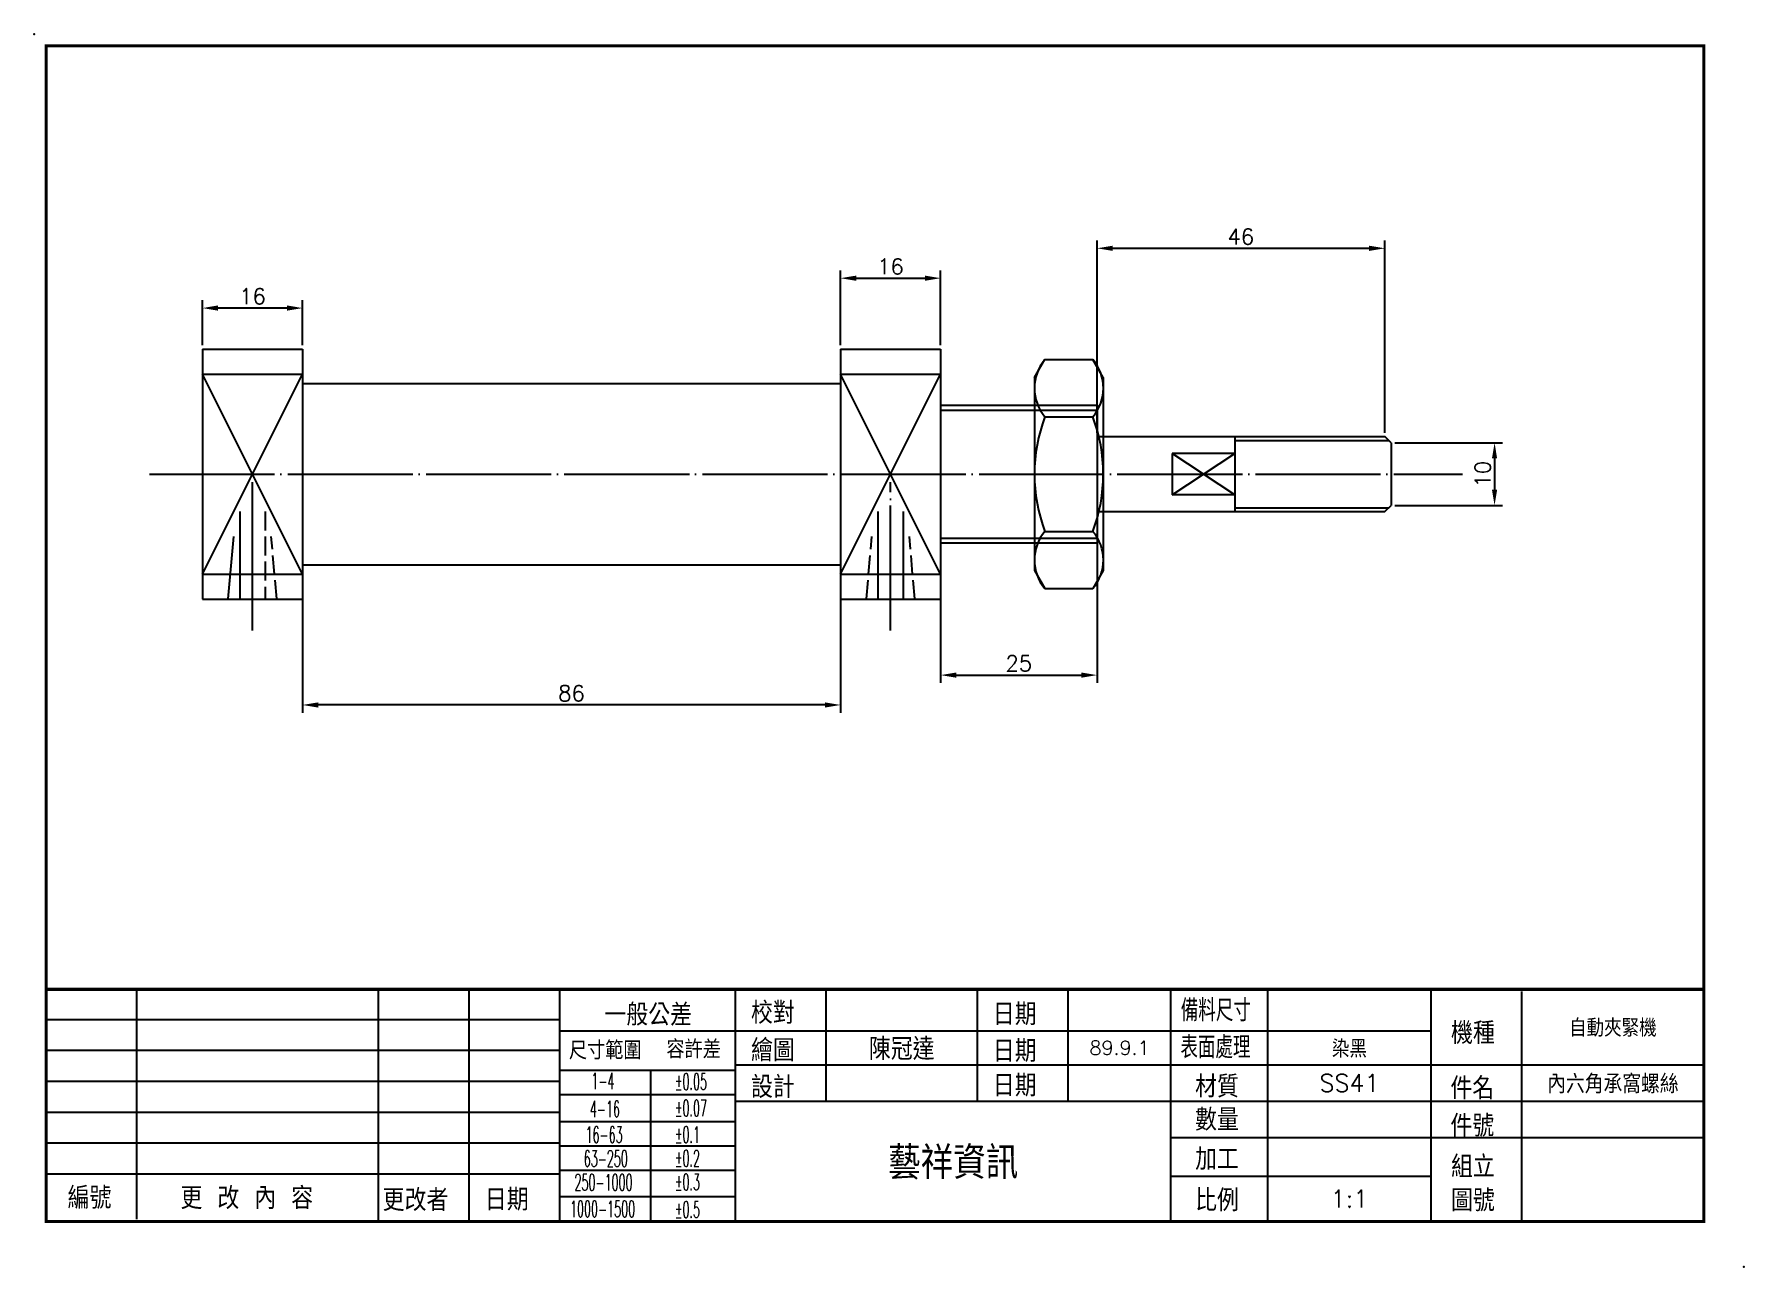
# Model space of a CAD drawing. Extents: x -207 to 66, y 876 to 1074.
import ezdxf
from ezdxf.enums import TextEntityAlignment as Align

# ---------------------------------------------------------------- set-up
doc = ezdxf.new("R2010")
doc.units = 0
doc.header["$MEASUREMENT"] = 0
doc.linetypes.add('CENTER', pattern=[22, 20, -1, 0, -1])
doc.linetypes.add('DASHED', pattern=[4, 3, -1])
doc.layers.get('0').update_dxf_attribs({"linetype": 'CONTINUOUS'})
doc.layers.get('DEFPOINTS').update_dxf_attribs({"linetype": 'CONTINUOUS'})
for name, color, linetype in [('BORDER', 7, 'CONTINUOUS'), ('DIM', 2, 'CONTINUOUS'), ('SHEET', 7, 'CONTINUOUS')]:
    doc.layers.add(name, color=color, linetype=linetype)
doc.styles.add('CHINA', font='romans.shx', dxfattribs={"bigfont": 'chineset.shx'})
doc.styles.add('ROMANS', font='romans', dxfattribs={"width": 0.5})
doc.styles.get("Standard").update_dxf_attribs({"font": 'txt.shx', "bigfont": 'chineset.shx'})
doc.dimstyles.get("Standard").update_dxf_attribs({"dimtxt": 0.18, "dimasz": 0.18, "dimexe": 0.18, "dimexo": 0.0625, "dimgap": 0.09, "dimtad": 0, "dimtih": 1, "dimtoh": 1, "dimdec": 4, "dimzin": 0, "dimtxsty": 'STANDARD', "dimcen": 0.09, "dimazin": 3, "dimtfac": 1, "dimtdec": 4, "dimtofl": 0, "dimtmove": 0, "dimatfit": 3, "dimtolj": 1, "dimtzin": 0})

# ---------------------------------------------------------------- blocks, each defined once
blk = doc.blocks.new('A4')
for p in [(-134.41, 77.3), (138.88, -119.82)]:
    blk.add_point(p)
at = {"layer": 'SHEET'}
for p, q in [((-117.99, -112.19), (-117.99, -75.44)), ((-79.39, -112.56), (-79.39, -75.44)), ((-64.88, -112.56), (-64.88, -75.44)), ((-50.37, -112.56), (-50.37, -75.44)), ((-22.32, -112.56), (-22.32, -75.44)), ((-7.82, -93.33), (-7.82, -75.44)), ((16.36, -93.33), (16.36, -75.44)), ((30.87, -93.33), (30.87, -75.44)), ((47.31, -112.56), (47.31, -75.44)), ((62.79, -112.56), (62.79, -75.44)), ((88.9, -112.56), (88.9, -75.44)), ((103.41, -112.56), (103.41, -75.81)), ((-132.5, -80.27), (-50.37, -80.27)), ((-50.37, -82.1), (88.9, -82.1)), ((-132.5, -85.2), (-50.37, -85.2)), ((-132.5, -90.14), (-50.37, -90.14)), ((-50.37, -88.39), (-22.32, -88.39)), ((-35.86, -112.56), (-35.86, -88.39)), ((-22.32, -87.52), (132.5, -87.52)), ((-50.37, -92.25), (-22.32, -92.25)), ((-132.5, -95.07), (-50.37, -95.07)), ((-22.32, -93.33), (132.5, -93.33)), ((-50.37, -96.61), (-22.32, -96.61)), ((-132.5, -100), (-50.37, -100)), ((-50.37, -100.48), (-22.32, -100.48)), ((47.31, -99.13), (132.5, -99.13)), ((-132.5, -104.93), (-50.37, -104.93)), ((-50.37, -104.34), (-22.32, -104.34)), ((47.31, -105.31), (88.9, -105.31)), ((-50.37, -108.59), (-22.32, -108.59))]:
    blk.add_line(p, q, dxfattribs=at)
at = {"layer": 'SHEET', "const_width": 0.5}
blk.add_lwpolyline([(-132.5, -112.56), (-132.5, 75.44), (132.5, 75.44), (132.5, -112.56)], close=True, dxfattribs=at)
blk.add_lwpolyline([(-132.5, -75.44), (132.5, -75.44)], dxfattribs=at)
at = {"layer": 'SHEET', "color": 2, "style": 'CHINA'}
blk.add_text('一般公差', height=3.5, dxfattribs=at).set_placement((-36.25, -79.33), align=Align.MIDDLE)
for s, height, p in [('校對', 3.5, (-19.82, -80.96)), ('日期', 3.5, (18.84, -81.18)), ('機種', 3.5, (92.08, -84.19)), ('尺寸範圍', 2.901, (-48.93, -86.66)), ('容許差', 2.901, (-33.34, -86.48)), ('繪圖', 3.5, (-19.82, -86.95)), ('日期', 3.5, (18.84, -87.06)), ('設計', 3.5, (-19.82, -92.82)), ('日期', 3.5, (18.84, -92.58)), ('材質', 3.5, (51.17, -92.74)), ('件名', 3.5, (91.98, -93.02)), ('數量', 3.5, (51.17, -98.05)), ('件號', 3.5, (91.98, -99.02)), ('加工', 3.5, (51.17, -104.35)), ('組立', 3.5, (92.08, -105.55)), ('編號', 3.5, (-129.06, -110.55)), ('更 改 內 容', 3.5, (-111.03, -110.59)), ('更改者', 3.5, (-78.7, -110.9)), ('日期', 3.5, (-62.36, -110.83)), ('比例', 3.5, (51.17, -110.93)), ('圖號', 3.5, (92.08, -110.97))]:
    blk.add_text(s, height=height, dxfattribs=at).set_placement(p)
at = {"layer": 'SHEET', "color": 2}
for s, height, style, width, p in [('備料尺寸', 3.5, 'CHINA', 0.8, (48.88, -80.56)), ('表面處理', 3.5, 'CHINA', 0.8, (48.82, -86.47)), ('1-4', 2.611, 'ROMANS', 0.5, (-45.35, -91.42)), ('%%p0.05', 2.611, 'ROMANS', 0.5, (-32, -91.52)), ('4-16', 2.611, 'ROMANS', 0.5, (-45.57, -95.88)), ('%%p0.07', 2.611, 'ROMANS', 0.5, (-32, -95.75)), ('16-63', 2.611, 'ROMANS', 0.5, (-46.27, -99.99)), ('%%p0.1', 2.611, 'ROMANS', 0.5, (-32, -99.98)), ('63-250', 2.611, 'ROMANS', 0.5, (-46.56, -103.81)), ('%%p0.2', 2.611, 'ROMANS', 0.5, (-32, -103.78)), ('250-1000', 2.611, 'ROMANS', 0.5, (-48.04, -107.62)), ('%%p0.3', 2.611, 'ROMANS', 0.5, (-32, -107.59)), ('1000-1500', 2.611, 'ROMANS', 0.5, (-48.75, -111.87)), ('%%p0.5', 2.611, 'ROMANS', 0.5, (-32, -111.98))]:
    blk.add_text(s, height=height, dxfattribs=dict(at, style=style, width=width)).set_placement(p)
blk = doc.blocks.new('A4TZT')
at = {"layer": 'DIM', "color": 2, "linetype": 'CONTINUOUS', "style": 'CHINA'}
for tag, height, p in [('ITEM', 2.8, (117.95, -81.48)), ('DRAWER', 3.5, (4.27, -84.81)), ('DATE1', 2.24, (39.09, -84.81)), ('SURFACE', 2.8, (75.84, -84.81)), ('DESIGNER', 3.5, (4.26, -90.48)), ('DATE2', 2.24, (39.09, -90.43)), ('MATERIAL', 2.8, (75.84, -90.43)), ('PARTNAME', 3, (117.95, -90.43)), ('QTY', 2.8, (75.84, -96.23)), ('PNUM', 2.8, (117.95, -96.23)), ('COMPANY', 5.2, (12.49, -102.95)), ('COMNO', 2.8, (117.95, -105.85)), ('SCALE', 2.8, (75.84, -108.94))]:
    blk.add_attdef(tag, text='', height=height, dxfattribs=at).set_placement(p, align=Align.MIDDLE)
blk = doc.blocks.new('*D3')
at = {"color": 0, "linetype": 'BYBLOCK'}
for p, q in [((-180.39, 1023.83), (-180.39, 1031.01)), ((-164.39, 1023.83), (-164.39, 1031.01)), ((-166.89, 1029.76), (-177.89, 1029.76))]:
    blk.add_line(p, q, dxfattribs=at)
for points in [[(-177.89, 1030.18), (-177.89, 1029.34), (-180.39, 1029.76)], [(-166.89, 1030.18), (-166.89, 1029.34), (-164.39, 1029.76)]]:
    blk.add_solid(points, dxfattribs=at)
at = {"layer": 'DEFPOINTS', "color": 0, "linetype": 'BYBLOCK'}
for p in [(-180.39, 1029.76), (-180.39, 1023.21), (-164.39, 1023.21)]:
    blk.add_point(p, dxfattribs=at)
at = {"color": 0, "linetype": 'BYBLOCK', "insert": (-172.39, 1031.64), "char_height": 2.5, "attachment_point": 5}
blk.add_mtext('\\A1;16', dxfattribs=at)
blk = doc.blocks.new('*D4')
at = {"color": 0, "linetype": 'BYBLOCK'}
for p, q in [((-78.39, 1023.83), (-78.39, 1035.79)), ((-62.39, 1023.83), (-62.39, 1035.79)), ((-75.89, 1034.54), (-64.89, 1034.54))]:
    blk.add_line(p, q, dxfattribs=at)
for points in [[(-75.89, 1034.95), (-75.89, 1034.12), (-78.39, 1034.54)], [(-64.89, 1034.95), (-64.89, 1034.12), (-62.39, 1034.54)]]:
    blk.add_solid(points, dxfattribs=at)
at = {"layer": 'DEFPOINTS', "color": 0, "linetype": 'BYBLOCK'}
for p in [(-62.39, 1034.54), (-78.39, 1023.21), (-62.39, 1023.21)]:
    blk.add_point(p, dxfattribs=at)
at = {"color": 0, "linetype": 'BYBLOCK', "insert": (-70.39, 1036.41), "char_height": 2.5, "attachment_point": 5}
blk.add_mtext('\\A1;16', dxfattribs=at)
blk = doc.blocks.new('*D5')
at = {"color": 0, "linetype": 'BYBLOCK'}
for p, q in [((-164.39, 988.08), (-164.39, 965.04)), ((-78.39, 988.08), (-78.39, 965.04)), ((-80.89, 966.29), (-161.89, 966.29))]:
    blk.add_line(p, q, dxfattribs=at)
for points in [[(-161.89, 966.7), (-161.89, 965.87), (-164.39, 966.29)], [(-80.89, 966.7), (-80.89, 965.87), (-78.39, 966.29)]]:
    blk.add_solid(points, dxfattribs=at)
at = {"layer": 'DEFPOINTS', "color": 0, "linetype": 'BYBLOCK'}
for p in [(-164.39, 988.71), (-78.39, 988.71), (-164.39, 966.29)]:
    blk.add_point(p, dxfattribs=at)
at = {"color": 0, "linetype": 'BYBLOCK', "insert": (-121.39, 968.16), "char_height": 2.5, "attachment_point": 5}
blk.add_mtext('\\A1;86', dxfattribs=at)
blk = doc.blocks.new('*D6')
at = {"color": 0, "linetype": 'BYBLOCK'}
for p, q in [((-62.39, 992.33), (-62.39, 969.81)), ((-37.39, 992.33), (-37.39, 969.81)), ((-59.89, 971.06), (-39.89, 971.06))]:
    blk.add_line(p, q, dxfattribs=at)
for points in [[(-59.89, 971.48), (-59.89, 970.65), (-62.39, 971.06)], [(-39.89, 971.48), (-39.89, 970.65), (-37.39, 971.06)]]:
    blk.add_solid(points, dxfattribs=at)
at = {"layer": 'DEFPOINTS', "color": 0, "linetype": 'BYBLOCK'}
for p in [(-62.39, 992.96), (-37.39, 992.96), (-37.39, 971.06)]:
    blk.add_point(p, dxfattribs=at)
at = {"color": 0, "linetype": 'BYBLOCK', "insert": (-49.89, 972.94), "char_height": 2.5, "attachment_point": 5}
blk.add_mtext('\\A1;25', dxfattribs=at)
blk = doc.blocks.new('*D7')
at = {"color": 0, "linetype": 'BYBLOCK'}
for p, q in [((10.24, 1008.21), (27.41, 1008.21)), ((26.16, 1005.71), (26.16, 1000.71)), ((10.24, 998.21), (27.41, 998.21))]:
    blk.add_line(p, q, dxfattribs=at)
for points in [[(25.74, 1005.71), (26.57, 1005.71), (26.16, 1008.21)], [(25.74, 1000.71), (26.57, 1000.71), (26.16, 998.21)]]:
    blk.add_solid(points, dxfattribs=at)
at = {"layer": 'DEFPOINTS', "color": 0, "linetype": 'BYBLOCK'}
for p in [(9.61, 1008.21), (9.61, 998.21), (26.16, 998.21)]:
    blk.add_point(p, dxfattribs=at)
at = {"color": 0, "linetype": 'BYBLOCK', "insert": (24.28, 1003.21), "char_height": 2.5, "attachment_point": 5, "rotation": 90}
blk.add_mtext('\\A1;10', dxfattribs=at)
blk = doc.blocks.new('*D8')
at = {"color": 0, "linetype": 'BYBLOCK'}
for p, q in [((-37.39, 1009.83), (-37.39, 1040.57)), ((-34.89, 1039.32), (6.11, 1039.32)), ((8.61, 1009.83), (8.61, 1040.57))]:
    blk.add_line(p, q, dxfattribs=at)
for points in [[(-34.89, 1039.73), (-34.89, 1038.9), (-37.39, 1039.32)], [(6.11, 1039.73), (6.11, 1038.9), (8.61, 1039.32)]]:
    blk.add_solid(points, dxfattribs=at)
at = {"layer": 'DEFPOINTS', "color": 0, "linetype": 'BYBLOCK'}
for p in [(8.61, 1039.32), (-37.39, 1009.21), (8.61, 1009.21)]:
    blk.add_point(p, dxfattribs=at)
at = {"color": 0, "linetype": 'BYBLOCK', "insert": (-14.39, 1041.19), "char_height": 2.5, "attachment_point": 5}
blk.add_mtext('\\A1;46', dxfattribs=at)

msp = doc.modelspace()

# ---------------------------------------------------------------- linework, layer by layer
at = {"color": 7, "linetype": 'CONTINUOUS'}
for p, q in [((-180.385, 1023.20583), (-164.385, 1023.20583)), ((-180.385, 1023.20583), (-180.385, 983.20583)), ((-164.385, 1023.20583), (-164.385, 983.20583)), ((-78.385, 1023.20583), (-62.385, 1023.20583)), ((-78.385, 1023.20583), (-78.385, 983.20583)), ((-62.385, 1023.20583), (-62.385, 983.20583)), ((-47.38496, 1018.64018), (-45.71961, 1021.52464)), ((-45.71962, 1021.52462), (-38.05039, 1021.52462)), ((-36.38504, 1018.64016), (-38.05039, 1021.52462)), ((-180.385, 1019.20583), (-164.385, 1019.20583)), ((-180.385, 987.20583), (-164.385, 1019.20583)), ((-164.385, 987.20583), (-180.385, 1019.20583)), ((-164.385, 1017.70583), (-78.385, 1017.70583)), ((-78.385, 1019.20583), (-62.385, 1019.20583)), ((-62.385, 987.20583), (-78.385, 1019.20583)), ((-78.385, 987.20583), (-62.385, 1019.20583)), ((-47.38496, 1018.64018), (-47.38504, 987.77148)), ((-36.38504, 1018.64016), (-36.38504, 987.77146)), ((-62.385, 1014.20583), (-37.385, 1014.20583)), ((-37.385, 1014.20583), (-37.385, 992.20583)), ((-62.385, 1013.45583), (-37.385, 1013.45583)), ((-45.71961, 1012.36522), (-38.05039, 1012.36522)), ((-37.385, 1009.20583), (8.615, 1009.20583)), ((-15.385, 1009.20583), (-15.385, 997.20583)), ((-15.385, 1008.58083), (9.24, 1008.58083)), ((9.615, 1008.20583), (8.615, 1009.20583)), ((-25.385, 1006.52246), (-25.385, 999.88921)), ((-15.385, 999.88921), (-25.385, 1006.52246)), ((-15.385, 1006.52246), (-25.385, 1006.52246)), ((-25.385, 999.88921), (-15.385, 1006.52246)), ((9.615, 1008.20583), (9.615, 998.20583)), ((-172.385, 978.20583), (-172.385, 1001.92365)), ((-15.385, 999.88921), (-25.385, 999.88921)), ((8.615, 997.20583), (9.615, 998.20583)), ((-174.385, 983.20583), (-174.385, 997.20583)), ((-72.385, 983.20583), (-72.385, 997.20583)), ((-68.385, 997.20583), (-68.385, 983.20583)), ((-37.385, 997.20583), (8.615, 997.20583)), ((-176.25656, 983.24388), (-175.385, 993.20583)), ((-62.385, 992.20583), (-37.385, 992.20583)), ((-45.71969, 994.0464), (-38.05039, 994.0464)), ((-180.385, 987.20583), (-164.385, 987.20583)), ((-164.385, 988.70583), (-78.385, 988.70583)), ((-78.385, 987.20583), (-62.385, 987.20583)), ((-47.38504, 987.77148), (-45.7197, 984.88701)), ((-36.38504, 987.77146), (-38.05039, 984.88699)), ((-45.71969, 984.88699), (-38.05039, 984.88699)), ((-180.385, 983.20583), (-164.385, 983.20583)), ((-78.385, 983.20583), (-62.385, 983.20583))]:
    msp.add_line(p, q, dxfattribs=at)
at = {"color": 1, "linetype": 'CENTER'}
for p, q in [((-188.84876, 1003.20583), (21.00657, 1003.20583)), ((-70.385, 978.20583), (-70.385, 1001.92365))]:
    msp.add_line(p, q, dxfattribs=at)
at = {"color": 7}
for p, q in [((-15.385, 997.83083), (9.24, 997.83083)), ((-62.385, 992.95583), (-37.385, 992.95583))]:
    msp.add_line(p, q, dxfattribs=at)
at = {"color": 3, "linetype": 'DASHED'}
for p, q in [((-170.385, 997.20583), (-170.385, 983.20583)), ((-168.51345, 983.24388), (-169.385, 993.20583)), ((-74.25656, 983.24388), (-73.385, 993.20583)), ((-66.51345, 983.24388), (-67.385, 993.20583))]:
    msp.add_line(p, q, dxfattribs=at)
at = {"color": 7, "linetype": 'CONTINUOUS'}
for centre, radius, start, end in [((-40.3234, 1016.94493), 7.07763, 139.678999, 220.3207), ((-43.44661, 1016.94492), 7.07764, 319.679158, 40.320825), ((-21.36395, 1003.20576), 26.02105, 159.39016, 200.609543), ((-62.40609, 1003.20581), 26.02105, 339.390305, 20.609691), ((-40.32347, 989.4667), 7.07763, 139.678999, 220.320693), ((-43.44661, 989.4667), 7.07763, 319.679158, 40.320825)]:
    msp.add_arc(centre, radius, start, end, dxfattribs=at)

# ---------------------------------------------------------------- block references
at = {"layer": 'BORDER'}
msp.add_blockref('A4', (-72.8799, 996.26017), dxfattribs=at)
ref = msp.add_blockref('A4TZT', (-72.8799, 996.26017), dxfattribs=at)
ref.add_attrib('DRAWER', '陳冠達', dxfattribs={"layer": 'DIM', "color": 2, "linetype": 'CONTINUOUS', "height": 3.5, "style": 'CHINA'}).set_placement((-68.60669, 911.44813), align=Align.MIDDLE)
ref.add_attrib('COMPANY', '藝祥資訊', dxfattribs={"layer": 'DIM', "color": 2, "linetype": 'CONTINUOUS', "height": 5.2, "style": 'CHINA'}).set_placement((-60.38589, 893.314), align=Align.MIDDLE)
ref.add_attrib('DATE1', '89.9.1', dxfattribs={"layer": 'DIM', "color": 2, "linetype": 'CONTINUOUS', "height": 2.24, "style": 'CHINA'}).set_placement((-33.78917, 911.44813), align=Align.MIDDLE)
ref.add_attrib('SURFACE', '染黑', dxfattribs={"layer": 'DIM', "color": 2, "linetype": 'CONTINUOUS', "height": 2.8, "style": 'CHINA'}).set_placement((2.96265, 911.44813), align=Align.MIDDLE)
ref.add_attrib('MATERIAL', 'SS41', dxfattribs={"layer": 'DIM', "color": 2, "linetype": 'CONTINUOUS', "height": 2.8, "style": 'CHINA'}).set_placement((2.96265, 905.83413), align=Align.MIDDLE)
ref.add_attrib('SCALE', '1:1', dxfattribs={"layer": 'DIM', "color": 2, "linetype": 'CONTINUOUS', "height": 2.8, "style": 'CHINA'}).set_placement((2.96265, 887.32216), align=Align.MIDDLE)
ref.add_attrib('PARTNAME', '內六角承窩螺絲', dxfattribs={"layer": 'DIM', "color": 2, "linetype": 'CONTINUOUS', "height": 3, "style": 'CHINA'}).set_placement((45.07331, 905.83413), align=Align.MIDDLE)
ref.add_attrib('ITEM', '自動夾緊機', dxfattribs={"layer": 'DIM', "color": 2, "linetype": 'CONTINUOUS', "height": 2.8, "style": 'CHINA'}).set_placement((45.07331, 914.7803), align=Align.MIDDLE)

# ---------------------------------------------------------------- dimensions: what is measured, and where the dimension line sits
at = {"layer": 'DIM'}
for base, p1, p2, picture, middle in [((8.615, 1039.31515), (-37.385, 1009.20583), (8.615, 1009.20583), '*D8', (-14.385, 1041.19015)), ((-62.385, 1034.53758), (-78.385, 1023.20583), (-62.385, 1023.20583), '*D4', (-70.385, 1036.41258)), ((-180.385, 1029.76001), (-164.385, 1023.20583), (-180.385, 1023.20583), '*D3', (-172.385, 1031.63501)), ((-37.385, 971.06418), (-62.385, 992.95583), (-37.385, 992.95583), '*D6', (-49.885, 972.93918)), ((-164.385, 966.28661), (-78.385, 988.70583), (-164.385, 988.70583), '*D5', (-121.385, 968.16161))]:
    dim = msp.add_linear_dim(base=base, p1=p1, p2=p2, dimstyle='STANDARD', override={"dimtxt": 2.5, "dimasz": 2.5, "dimexe": 1.25, "dimexo": 0.625, "dimgap": 0.625, "dimtad": 1, "dimtih": 0, "dimtoh": 0, "dimzin": 8, "dimcen": 2.5, "dimtdec": 8, "dimtofl": 1}, dxfattribs=at)
    dim.commit()
    dim.dimension.update_dxf_attribs({"geometry": picture, "text_midpoint": middle})
dim = msp.add_linear_dim(base=(26.15702, 998.20583), p1=(9.615, 1008.20583), p2=(9.615, 998.20583), angle=90, dimstyle='STANDARD', override={"dimtxt": 2.5, "dimasz": 2.5, "dimexe": 1.25, "dimexo": 0.625, "dimgap": 0.625, "dimtad": 1, "dimtih": 0, "dimtoh": 0, "dimzin": 8, "dimcen": 2.5, "dimtdec": 8, "dimtofl": 1}, dxfattribs=at)
dim.commit()
dim.dimension.update_dxf_attribs({"geometry": '*D7', "text_midpoint": (24.28202, 1003.20583)})

doc.saveas('drawing.dxf')
